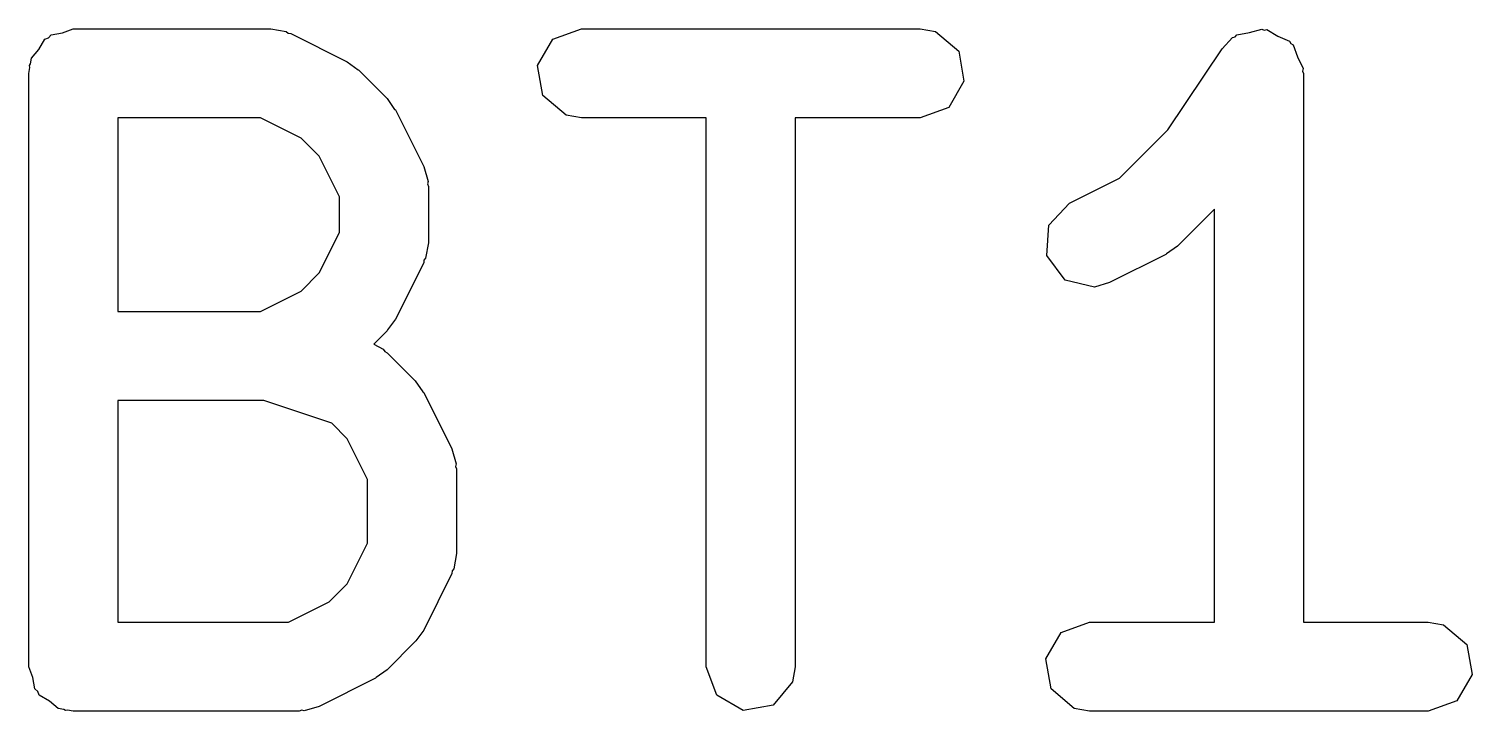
# Model space of a CAD drawing. Extents: x 0.02 to 3.19, y 0.04 to 3.94.
# Drawn here: x 1.378 to 1.4738, y 2.7989 to 2.8442 of the extents above; entities that cross this region are included whole.
import ezdxf

# ---------------------------------------------------------------- set-up
doc = ezdxf.new("R2010")
doc.units = 0
doc.header["$MEASUREMENT"] = 0
doc.layers.add('BLACK', color=7, linetype='CONTINUOUS')

msp = doc.modelspace()

# ---------------------------------------------------------------- linework, layer by layer
at = {"layer": 'BLACK', "linetype": 'CONTINUOUS'}
for p, q in [((1.37947, 2.8438), (1.38022, 2.84394)), ((1.38022, 2.84394), (1.38094, 2.8442)), ((1.38094, 2.8442), (1.39407, 2.8442)), ((1.39407, 2.8442), (1.39508, 2.84402)), ((1.39508, 2.84402), (1.39521, 2.84391)), ((1.39521, 2.84391), (1.39539, 2.84389)), ((1.39539, 2.84389), (1.39914, 2.84201)), ((1.41279, 2.84351), (1.41469, 2.8442)), ((1.41469, 2.8442), (1.43719, 2.8442)), ((1.43719, 2.8442), (1.4382, 2.84402)), ((1.4382, 2.84402), (1.43974, 2.84272)), ((1.45821, 2.8438), (1.45905, 2.84395)), ((1.45905, 2.84395), (1.45987, 2.84419)), ((1.45987, 2.84419), (1.46003, 2.84412)), ((1.46003, 2.84412), (1.4602, 2.84415)), ((1.4602, 2.84415), (1.46094, 2.84372)), ((1.37866, 2.84284), (1.37905, 2.84351)), ((1.37905, 2.84351), (1.3793, 2.8436)), ((1.3793, 2.8436), (1.37947, 2.8438)), ((1.41178, 2.84176), (1.41279, 2.84351)), ((1.45723, 2.84288), (1.45793, 2.84362)), ((1.45793, 2.84362), (1.4581, 2.84367)), ((1.4581, 2.84367), (1.45821, 2.8438)), ((1.46094, 2.84372), (1.46172, 2.84338)), ((1.46172, 2.84338), (1.4618, 2.84323)), ((1.4618, 2.84323), (1.46195, 2.84314)), ((1.46195, 2.84314), (1.46224, 2.84234)), ((1.3781, 2.84187), (1.37817, 2.84225)), ((1.37817, 2.84225), (1.37866, 2.84284)), ((1.39914, 2.84201), (1.39985, 2.84149)), ((1.43974, 2.84272), (1.44009, 2.84073)), ((1.45364, 2.8375), (1.45723, 2.84288)), ((1.46224, 2.84234), (1.46262, 2.84157)), ((1.37799, 2.84124), (1.37806, 2.84163)), ((1.37799, 2.80187), (1.37799, 2.84124)), ((1.37804, 2.84176), (1.3781, 2.84187)), ((1.37806, 2.84163), (1.37804, 2.84176)), ((1.39985, 2.84149), (1.3999, 2.84146)), ((1.3999, 2.84146), (1.40178, 2.83958)), ((1.41213, 2.83977), (1.41178, 2.84176)), ((1.46262, 2.84157), (1.46258, 2.8414)), ((1.46258, 2.8414), (1.46264, 2.84124)), ((1.46264, 2.84124), (1.46264, 2.80483)), ((1.44009, 2.84073), (1.43908, 2.83898)), ((1.40178, 2.83958), (1.40228, 2.83886)), ((1.41368, 2.83847), (1.41213, 2.83977)), ((1.3839, 2.83829), (1.3839, 2.82545)), ((1.39337, 2.83829), (1.3839, 2.83829)), ((1.39607, 2.83694), (1.39337, 2.83829)), ((1.40228, 2.83886), (1.40233, 2.83882)), ((1.40233, 2.83882), (1.40421, 2.83507)), ((1.41469, 2.83829), (1.41368, 2.83847)), ((1.42298, 2.83829), (1.41469, 2.83829)), ((1.42298, 2.80187), (1.42298, 2.83829)), ((1.43719, 2.83829), (1.42889, 2.83829)), ((1.42889, 2.83829), (1.42889, 2.80187)), ((1.43908, 2.83898), (1.43719, 2.83829)), ((1.45043, 2.8343), (1.45364, 2.8375)), ((1.39726, 2.83575), (1.39607, 2.83694)), ((1.39861, 2.83305), (1.39726, 2.83575)), ((1.40421, 2.83507), (1.4045, 2.83408)), ((1.44711, 2.83264), (1.45043, 2.8343)), ((1.4045, 2.83408), (1.40446, 2.83391)), ((1.40446, 2.83391), (1.40452, 2.83375)), ((1.40452, 2.83375), (1.40452, 2.83)), ((1.39861, 2.83069), (1.39861, 2.83305)), ((1.44573, 2.83117), (1.44711, 2.83264)), ((1.45673, 2.83224), (1.45427, 2.82978)), ((1.45673, 2.80483), (1.45673, 2.83224)), ((1.39726, 2.828), (1.39861, 2.83069)), ((1.4456, 2.82915), (1.44573, 2.83117)), ((1.40452, 2.83), (1.40434, 2.82899)), ((1.45427, 2.82978), (1.45355, 2.82928)), ((1.40421, 2.82868), (1.40233, 2.82493)), ((1.40423, 2.82885), (1.40421, 2.82868)), ((1.40434, 2.82899), (1.40423, 2.82885)), ((1.44681, 2.82753), (1.4456, 2.82915)), ((1.4535, 2.82923), (1.44976, 2.82736)), ((1.45355, 2.82928), (1.4535, 2.82923)), ((1.39607, 2.8268), (1.39726, 2.828)), ((1.39337, 2.82545), (1.39607, 2.8268)), ((1.44877, 2.82706), (1.44681, 2.82753)), ((1.44976, 2.82736), (1.44877, 2.82706)), ((1.3839, 2.82545), (1.39337, 2.82545)), ((1.40233, 2.82493), (1.40181, 2.82422)), ((1.40178, 2.82416), (1.4009, 2.82328)), ((1.40181, 2.82422), (1.40178, 2.82416)), ((1.4009, 2.82328), (1.40153, 2.82294)), ((1.40153, 2.82294), (1.40162, 2.82278)), ((1.40162, 2.82278), (1.40178, 2.82271)), ((1.40178, 2.82271), (1.40365, 2.82084)), ((1.40365, 2.82084), (1.40416, 2.82011)), ((1.40416, 2.82011), (1.40421, 2.82007)), ((1.40421, 2.82007), (1.40608, 2.81632)), ((1.3839, 2.81954), (1.3839, 2.80483)), ((1.39359, 2.81954), (1.3839, 2.81954)), ((1.3981, 2.81804), (1.39359, 2.81954)), ((1.39914, 2.817), (1.3981, 2.81804)), ((1.40049, 2.8143), (1.39914, 2.817)), ((1.40608, 2.81632), (1.40637, 2.81534)), ((1.40637, 2.81534), (1.40633, 2.81516)), ((1.40633, 2.81516), (1.40639, 2.815)), ((1.40049, 2.81007), (1.40049, 2.8143)), ((1.40639, 2.815), (1.40639, 2.80937)), ((1.39914, 2.80737), (1.40049, 2.81007)), ((1.40639, 2.80937), (1.40621, 2.80836)), ((1.40608, 2.80805), (1.40421, 2.8043)), ((1.4061, 2.80823), (1.40608, 2.80805)), ((1.40621, 2.80836), (1.4061, 2.80823)), ((1.39794, 2.80618), (1.39914, 2.80737)), ((1.39524, 2.80483), (1.39794, 2.80618)), ((1.3839, 2.80483), (1.39524, 2.80483)), ((1.44654, 2.80414), (1.44843, 2.80483)), ((1.44843, 2.80483), (1.45673, 2.80483)), ((1.46264, 2.80483), (1.47093, 2.80483)), ((1.47093, 2.80483), (1.47194, 2.80465)), ((1.47194, 2.80465), (1.47349, 2.80335)), ((1.40421, 2.8043), (1.40368, 2.80359)), ((1.44553, 2.80239), (1.44654, 2.80414)), ((1.40365, 2.80354), (1.40178, 2.80166)), ((1.40368, 2.80359), (1.40365, 2.80354)), ((1.47349, 2.80335), (1.47384, 2.80136)), ((1.37825, 2.80115), (1.37799, 2.80187)), ((1.42368, 2.79998), (1.42298, 2.80187)), ((1.42889, 2.80187), (1.42871, 2.80086)), ((1.44588, 2.8004), (1.44553, 2.80239)), ((1.37839, 2.8004), (1.37825, 2.80115)), ((1.40101, 2.80111), (1.39726, 2.79923)), ((1.40106, 2.80116), (1.40101, 2.80111)), ((1.40178, 2.80166), (1.40106, 2.80116)), ((1.42871, 2.80086), (1.42741, 2.79932)), ((1.47384, 2.80136), (1.47283, 2.79961)), ((1.37859, 2.80023), (1.37839, 2.8004)), ((1.37868, 2.79998), (1.37859, 2.80023)), ((1.37935, 2.79959), (1.37868, 2.79998)), ((1.42542, 2.79897), (1.42368, 2.79998)), ((1.44742, 2.7991), (1.44588, 2.8004)), ((1.37993, 2.7991), (1.37935, 2.79959)), ((1.38032, 2.79903), (1.37993, 2.7991)), ((1.38043, 2.79897), (1.38032, 2.79903)), ((1.38056, 2.79899), (1.38043, 2.79897)), ((1.38094, 2.79892), (1.38056, 2.79899)), ((1.39594, 2.79892), (1.38094, 2.79892)), ((1.39611, 2.79898), (1.39594, 2.79892)), ((1.39628, 2.79894), (1.39611, 2.79898)), ((1.39726, 2.79923), (1.39628, 2.79894)), ((1.42741, 2.79932), (1.42542, 2.79897)), ((1.44843, 2.79892), (1.44742, 2.7991)), ((1.47093, 2.79892), (1.44843, 2.79892)), ((1.47283, 2.79961), (1.47093, 2.79892))]:
    msp.add_line(p, q, dxfattribs=at)

doc.saveas('drawing.dxf')
